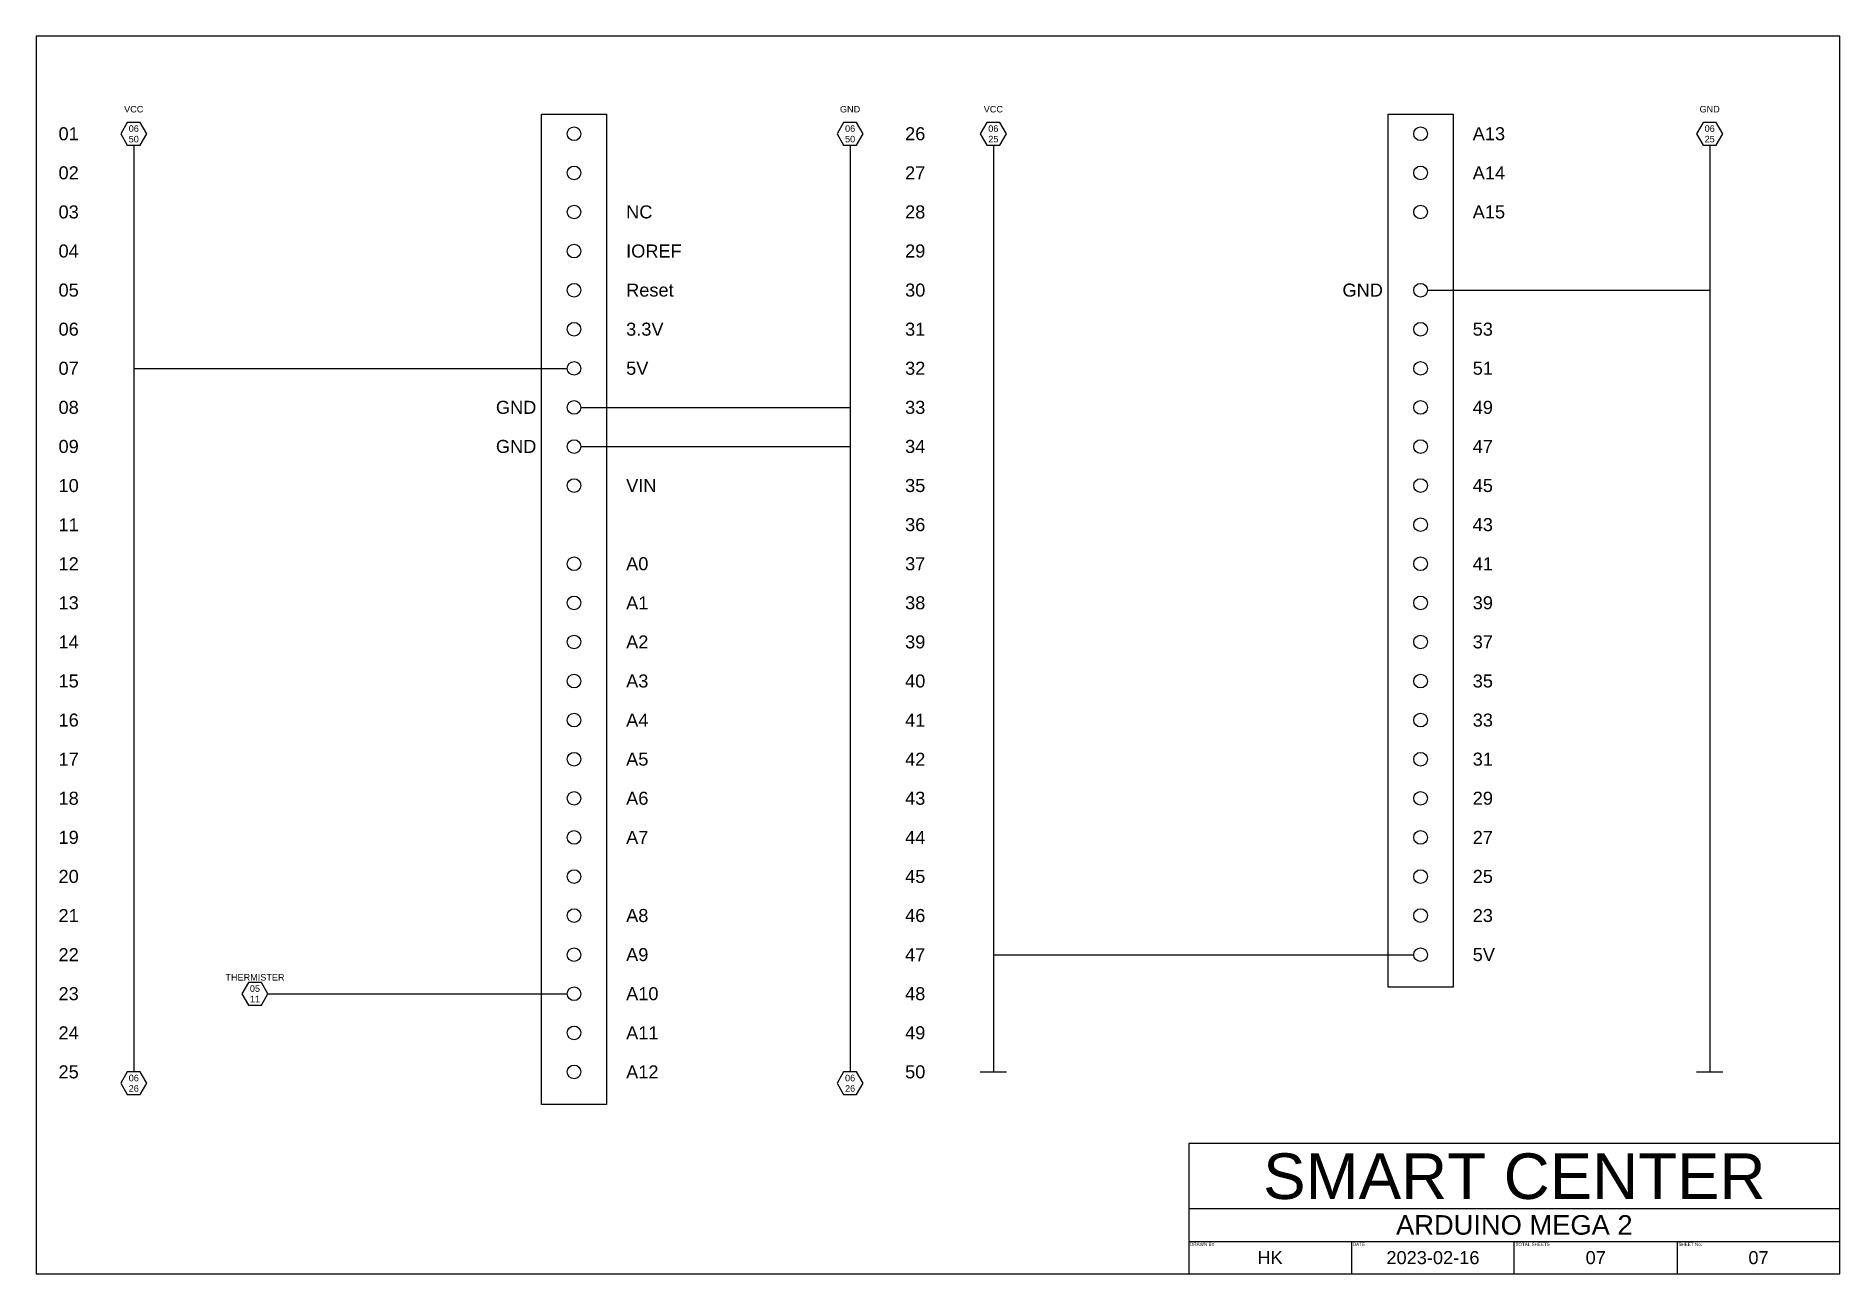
# Model space of a CAD drawing. Header units: millimetres. Extents: x 10 to 287, y 10 to 200.
import ezdxf
from ezdxf.enums import TextEntityAlignment as Align

# ---------------------------------------------------------------- set-up
doc = ezdxf.new("R2010")
doc.units = ezdxf.units.MM
doc.layers.add('SYMS', color=7, linetype='Continuous')
doc.layers.add('WIRES', color=7, linetype='Continuous')
doc.styles.add('Annotative', font='arial.ttf')
doc.styles.add('WD', font='romans.shx')

# ---------------------------------------------------------------- blocks, each defined once
blk = doc.blocks.new('PET TITLE BLOCK')
for p, q in [((287, 30), (187, 30)), ((187, 30), (187, 10)), ((187, 20.04), (287, 20.04)), ((187, 15), (287, 15)), ((212, 15), (212, 10)), ((237, 10), (237, 15)), ((262, 15), (262, 10))]:
    blk.add_line(p, q)
blk.add_lwpolyline([(10, 10), (287, 10), (287, 200), (10, 200)], close=True)
at = {"char_height": 0.5, "width": 7.3436, "attachment_point": 1, "style": 'Annotative'}
for s, insert in [('DRAWN BY', (187.2, 14.8)), ('DATE', (212.2, 14.8)), ('TOTAL SHEETS', (237.2, 14.8)), ('SHEET No.', (262.2, 14.8))]:
    blk.add_mtext(s, dxfattribs=dict(at, insert=insert))
at = {"style": 'Annotative'}
for tag, height, p in [('COMPANY', 7, (237, 25)), ('PROJECT', 3, (237, 17.52)), ('DRAWER', 2, (199.5, 12.5)), ('DATE', 2, (224.5, 12.5)), ('TOTALSHEETS', 2, (249.5, 12.5)), ('SHEETNO', 2, (274.5, 12.5))]:
    blk.add_attdef(tag, text='', height=height, dxfattribs=at).set_placement(p, align=Align.MIDDLE_CENTER)
blk = doc.blocks.new('HT0_02')
blk.add_circle((0, 0), 0.0699)
at = {"style": 'WD', "flags": 1}
for tag, p in [('X4TERM01', (-0.07, 0)), ('X2TERM01', (0, 0.07)), ('X1TERM01', (0.07, 0)), ('X8TERM01', (0, -0.07))]:
    blk.add_attdef(tag, p, '', height=0.01, dxfattribs=at)
blk = doc.blocks.new('GRID_2')
blk.add_lwpolyline([(-1, 1.73), (-2, 0), (-1, -1.73), (1, -1.73), (2, 0), (1, 1.73)], close=True)
at = {"style": 'Annotative'}
for tag, p in [('DESC', (0, 2.98)), ('W#', (0, 1.73)), ('P#', (0, 0)), ('L#', (0, -1.61))]:
    blk.add_attdef(tag, text='', height=1, dxfattribs=at).set_placement(p, align=Align.BOTTOM_CENTER)
blk = doc.blocks.new('WDDOT')
for radius in [0.03, 0.0187, 0.00929]:
    blk.add_circle((0, 0), radius)

msp = doc.modelspace()

# ---------------------------------------------------------------- linework, layer by layer
for p, q in [((25, 183.27), (25, 41)), ((135, 183.27), (135, 41)), ((157, 183.27), (157, 41)), ((267, 183.27), (267, 41)), ((155, 41), (159, 41)), ((265, 41), (269, 41))]:
    msp.add_line(p, q)
for points in [[(87.61, 188), (97.61, 188), (97.61, 36), (87.61, 36)], [(217.61, 188), (227.61, 188), (227.61, 54), (217.61, 54)]]:
    msp.add_lwpolyline(points, close=True)
at = {"layer": 'WIRES'}
for p, q in [((223.65, 161), (267, 161)), ((25, 149), (91.56, 149)), ((93.65, 143), (135, 143)), ((93.65, 137), (135, 137)), ((157, 59), (221.56, 59)), ((45.61, 53), (91.56, 53))]:
    msp.add_line(p, q, dxfattribs=at)

# ---------------------------------------------------------------- block references
for name, p, values in [('PET TITLE BLOCK', (0, 0), {'SHEETNO': '07', 'COMPANY': 'SMART CENTER', 'TOTALSHEETS': '07', 'DATE': '2023-02-16', 'DRAWER': 'HK', 'PROJECT': 'ARDUINO MEGA 2'}), ('GRID_2', (25, 185), {'DESC': 'VCC', 'P#': '06', 'L#': '50'}), ('GRID_2', (135, 185), {'DESC': 'GND', 'P#': '06', 'L#': '50'}), ('GRID_2', (157, 185), {'DESC': 'VCC', 'P#': '06', 'L#': '25'}), ('GRID_2', (267, 185), {'DESC': 'GND', 'P#': '06', 'L#': '25'}), ('GRID_2', (43.61, 53), {'W#': 'THERMISTER', 'P#': '05', 'L#': '11'}), ('GRID_2', (25, 39.27), {'P#': '06', 'L#': '26'}), ('GRID_2', (135, 39.27), {'P#': '06', 'L#': '26'})]:
    msp.add_blockref(name, p).add_auto_attribs(values)
at = {"layer": 'SYMS', "xscale": 15, "yscale": 15, "zscale": 15}
for p in [(92.61, 185), (222.61, 185), (92.61, 179), (222.61, 179), (92.61, 173), (222.61, 173), (92.61, 167), (92.61, 161), (222.61, 161), (92.61, 155), (222.61, 155), (92.61, 149), (222.61, 149), (92.61, 143), (222.61, 143), (92.61, 137), (222.61, 137), (92.61, 131), (222.61, 131), (222.61, 125), (92.61, 119), (222.61, 119), (92.61, 113), (222.61, 113), (92.61, 107), (222.61, 107), (92.61, 101), (222.61, 101), (92.61, 95), (222.61, 95), (92.61, 89), (222.61, 89), (92.61, 83), (222.61, 83), (92.61, 77), (222.61, 77), (92.61, 71), (222.61, 71), (92.61, 65), (222.61, 65), (92.61, 59), (222.61, 59), (92.61, 53), (92.61, 47), (92.61, 41)]:
    msp.add_blockref('HT0_02', p, dxfattribs=at)
at = {"layer": 'SYMS'}
for p in [(267, 161), (135, 143), (135, 137)]:
    msp.add_blockref('WDDOT', p, dxfattribs=at)

# ---------------------------------------------------------------- texts
at = {"char_height": 2, "style": 'Annotative'}
for s, insert, width, attachment_point in [('01', (15, 185), 4.2196, 5), ('26', (145, 185), 4.2196, 5), ('A13', (230.61, 185), 16.2592, 4), ('02', (15, 179), 4.2196, 5), ('27', (145, 179), 4.2196, 5), ('A14', (230.61, 179), 16.2592, 4), ('03', (15, 173), 4.2196, 5), ('NC', (100.61, 173), 16.2592, 4), ('28', (145, 173), 4.2196, 5), ('A15', (230.61, 173), 16.2592, 4), ('04', (15, 167), 4.2196, 5), ('IOREF', (100.61, 167), 16.2592, 4), ('29', (145, 167), 4.2196, 5), ('05', (15, 161), 4.2196, 5), ('Reset', (100.61, 161), 16.2592, 4), ('30', (145, 161), 4.2196, 5), ('GND', (210.61, 161), 16.2592, 4), ('06', (15, 155), 4.2196, 5), ('3.3V', (100.61, 155), 16.2592, 4), ('31', (145, 155), 4.2196, 5), ('53', (230.61, 155), 16.2592, 4), ('07', (15, 149), 4.2196, 5), ('5V', (100.61, 149), 16.2592, 4), ('32', (145, 149), 4.2196, 5), ('51', (230.61, 149), 16.2592, 4), ('08', (15, 143), 4.2196, 5), ('GND', (80.61, 143), 16.2592, 4), ('33', (145, 143), 4.2196, 5), ('49', (230.61, 143), 16.2592, 4), ('09', (15, 137), 4.2196, 5), ('GND', (80.61, 137), 16.2592, 4), ('34', (145, 137), 4.2196, 5), ('47', (230.61, 137), 16.2592, 4), ('10', (15, 131), 4.2196, 5), ('VIN', (100.61, 131), 16.2592, 4), ('35', (145, 131), 4.2196, 5), ('45', (230.61, 131), 16.2592, 4), ('11', (15, 125), 4.2196, 5), ('36', (145, 125), 4.2196, 5), ('43', (230.61, 125), 16.2592, 4), ('12', (15, 119), 4.2196, 5), ('A0', (100.61, 119), 16.2592, 4), ('37', (145, 119), 4.2196, 5), ('41', (230.61, 119), 16.2592, 4), ('13', (15, 113), 4.2196, 5), ('A1', (100.61, 113), 16.2592, 4), ('38', (145, 113), 4.2196, 5), ('39', (230.61, 113), 16.2592, 4), ('39', (145, 107), 4.2196, 5), ('37', (230.61, 107), 16.2592, 4), ('14', (15, 107), 4.2196, 5), ('A2', (100.61, 107), 16.2592, 4), ('15', (15, 101), 4.2196, 5), ('A3', (100.61, 101), 16.2592, 4), ('40', (145, 101), 4.2196, 5), ('35', (230.61, 101), 16.2592, 4), ('16', (15, 95), 4.2196, 5), ('A4', (100.61, 95), 16.2592, 4), ('41', (145, 95), 4.2196, 5), ('33', (230.61, 95), 16.2592, 4), ('17', (15, 89), 4.2196, 5), ('A5', (100.61, 89), 16.2592, 4), ('42', (145, 89), 4.2196, 5), ('31', (230.61, 89), 16.2592, 4), ('18', (15, 83), 4.2196, 5), ('A6', (100.61, 83), 16.2592, 4), ('43', (145, 83), 4.2196, 5), ('29', (230.61, 83), 16.2592, 4), ('19', (15, 77), 4.2196, 5), ('A7', (100.61, 77), 16.2592, 4), ('44', (145, 77), 4.2196, 5), ('27', (230.61, 77), 16.2592, 4), ('20', (15, 71), 4.2196, 5), ('25', (230.61, 71), 16.2592, 4), ('45', (145, 71), 4.2196, 5), ('21', (15, 65), 4.2196, 5), ('A8', (100.61, 65), 16.2592, 4), ('46', (145, 65), 4.2196, 5), ('23', (230.61, 65), 16.2592, 4), ('22', (15, 59), 4.2196, 5), ('A9', (100.61, 59), 16.2592, 4), ('47', (145, 59), 4.2196, 5), ('5V', (230.61, 59), 16.2592, 4), ('23', (15, 53), 4.2196, 5), ('A10', (100.61, 53), 16.2592, 4), ('48', (145, 53), 4.2196, 5), ('24', (15, 47), 4.2196, 5), ('A11', (100.61, 47), 16.2592, 4), ('49', (145, 47), 4.2196, 5), ('25', (15, 41), 4.2196, 5), ('A12', (100.61, 41), 16.2592, 4), ('50', (145, 41), 4.2196, 5)]:
    msp.add_mtext(s, dxfattribs=dict(at, insert=insert, width=width, attachment_point=attachment_point))

doc.saveas('drawing.dxf')
